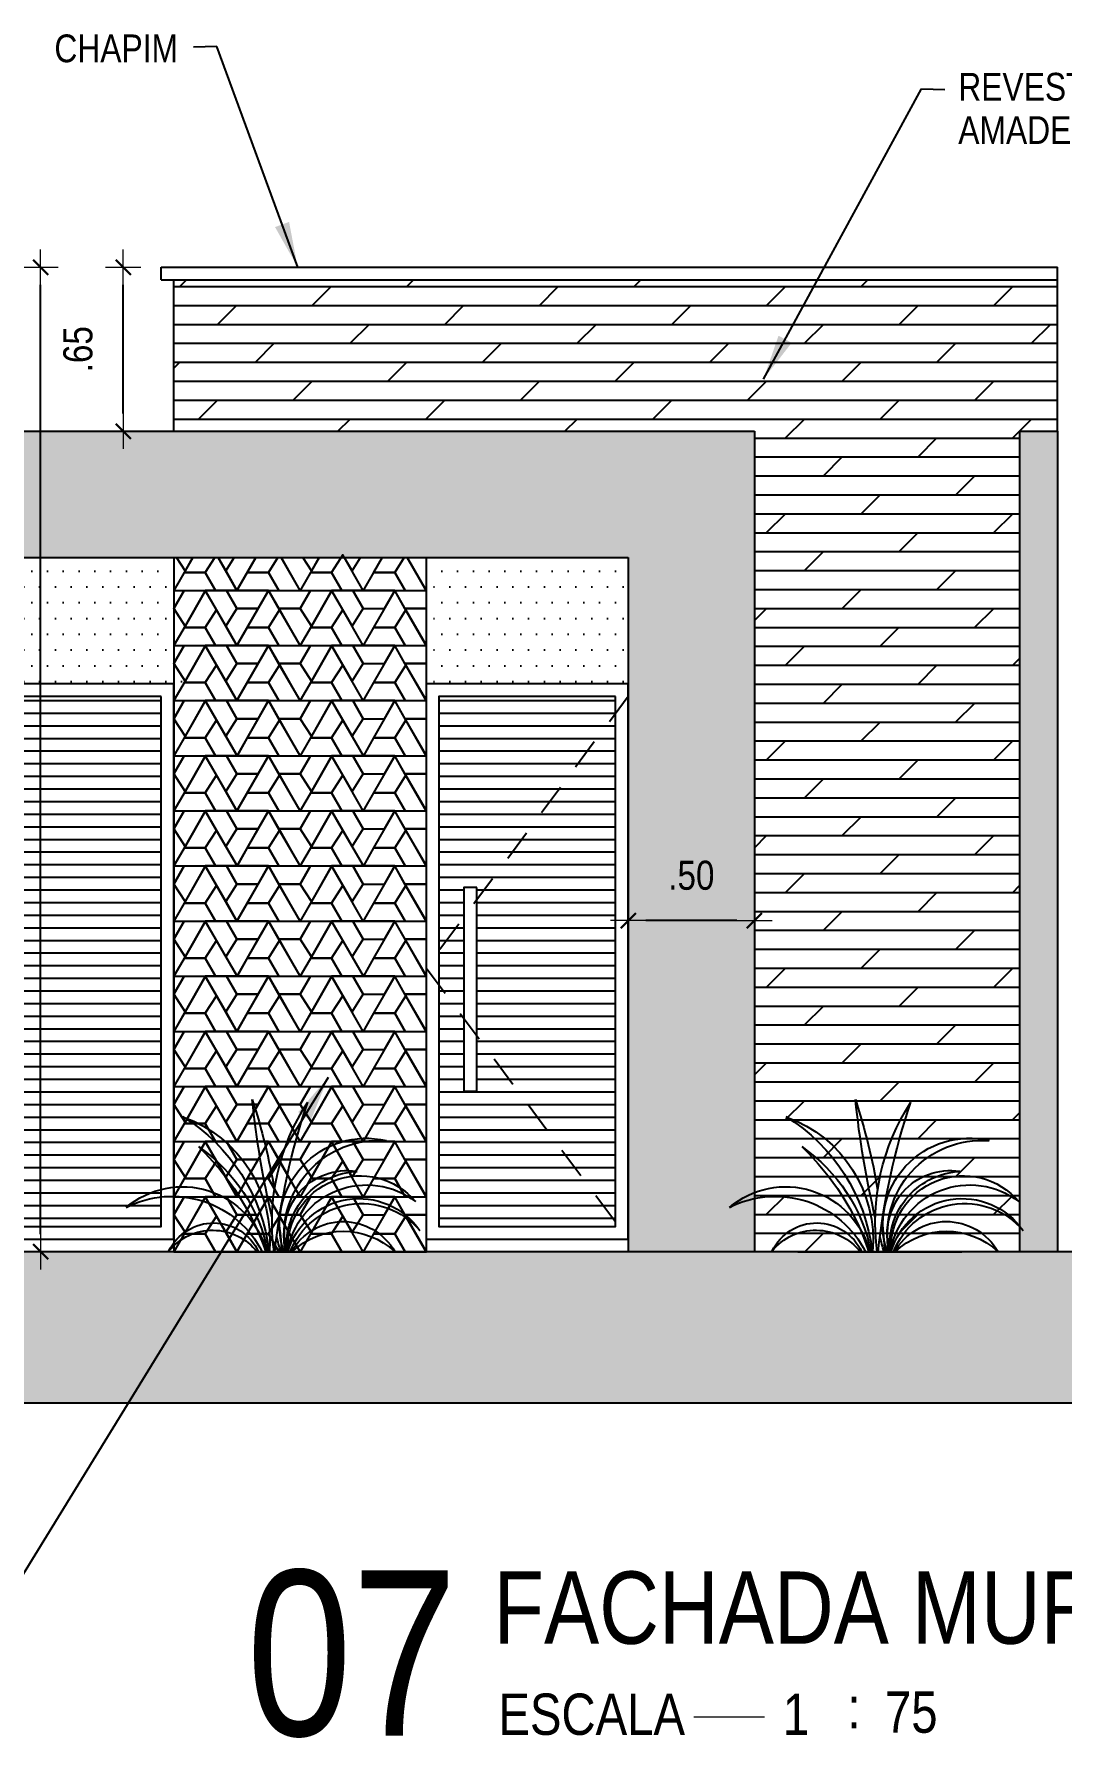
# Model space of a CAD drawing. Extents: x -415 to -176, y -135 to 749.
# Drawn here: x -381.95 to -377.88, y 717.18 to 723.93 of the extents above; entities that cross this region are included whole.
import ezdxf
from ezdxf.enums import TextEntityAlignment as Align

# ---------------------------------------------------------------- set-up
doc = ezdxf.new("R2010")
doc.units = 0
doc.header["$MEASUREMENT"] = 0
doc.header["$PDSIZE"] = -5
doc.linetypes.add('CONTINU', pattern=[0])
doc.linetypes.add('HIDDEN2', pattern=[0.1875, 0.125, -0.0625])
doc.layers.get('0').update_dxf_attribs({"linetype": 'CONTINUOUS'})
doc.layers.get('Defpoints').update_dxf_attribs({"linetype": 'CONTINUOUS'})
for name, color, linetype in [('AR-ALV', 5, 'CONTINUOUS'), ('COTAS', 7, 'CONTINUOUS'), ('E-hatch', 8, 'CONTINUOUS'), ('E-txt-g', 3, 'CONTINUOUS'), ('E-TXT-Y', 2, 'CONTINUOUS'), ('PLANTAS', 8, 'CONTINUOUS'), ('TEXTO3', 4, 'CONTINUOUS')]:
    doc.layers.add(name, color=color, linetype=linetype)
for name, color, linetype, lineweight in [('E-Cta-W', 7, 'CONTINUOUS', 20), ('E-Pen-C', 4, 'CONTINUOUS', 15), ('E-Pen-G', 3, 'CONTINUOUS', 30), ('E-Txt-W', 7, 'CONTINUOUS', 20)]:
    doc.layers.add(name, color=color, linetype=linetype, lineweight=lineweight)
doc.styles.add('F2', font='swissc.ttf')
doc.dimstyles.new('DIMENSION-1', dxfattribs={"dimtxt": 0.11, "dimasz": 0.07, "dimexe": 1, "dimexo": 0, "dimgap": 0.12, "dimtad": 1, "dimzin": 7, "dimdsep": 46, "dimtxsty": 'F2', "dimblk1": 'TRACO', "dimblk2": 'TRACO', "dimsah": 1, "dimcen": 1, "dimse1": 1, "dimse2": 1, "dimclrd": 256, "dimclre": 256, "dimclrt": 6, "dimadec": 0, "dimazin": 0, "dimtfac": 1, "dimtix": 1, "dimtmove": 2, "dimatfit": 3, "dimldrblk": 'TRACO', "dimfxl": 1, "dimtolj": 1, "dimtzin": 0, "dimarcsym": 0})
doc.dimstyles.get("Standard").update_dxf_attribs({"dimtxt": 0.18, "dimasz": 0.18, "dimexe": 0.18, "dimexo": 0.0625, "dimgap": 0.09, "dimtad": 0, "dimtih": 1, "dimtoh": 1, "dimdec": 4, "dimzin": 0, "dimdsep": 46, "dimtxsty": 'Standard', "dimcen": 0.09, "dimadec": 0, "dimazin": 0, "dimtfac": 1, "dimtdec": 4, "dimtofl": 0, "dimtmove": 0, "dimatfit": 3, "dimfxl": 1, "dimtolj": 1, "dimtzin": 0, "dimarcsym": 0})
pattern_1 = [(180, (-368.92981, -16.76462), (-0.03125, 0.0625), [0, -0.0625])]

# ---------------------------------------------------------------- blocks, each defined once
blk = doc.blocks.new('PLANT3L')
at = {"layer": 'PLANTAS', "color": 8}
blk.add_line((0.3351, 0.0015), (-0.3143, 0.0015), dxfattribs=at)
for centre, radius, start, end in [((-0.844, 0.1188), 0.8728, 352.27547, 33.05223), ((-2.7892, -0.3038), 2.8236, 6.20778, 18.55844), ((2.4214, -0.1546), 2.4353, 161.84152, 170.51788), ((-3.6764, 1.0004), 3.8044, 346.8713, 354.02533), ((0.5549, 0.0478), 0.5179, 109.76411, 185.12746), ((0.7667, -0.0849), 0.7313, 121.65392, 173.21531), ((-0.344, 0.1081), 0.3431, 341.89737, 103.31949), ((-0.3936, 0.0678), 0.3752, 349.82475, 94.13959), ((0.6959, -0.1285), 0.6634, 124.50885, 168.69618), ((1.0314, -0.3304), 1.0326, 133.53988, 161.25124), ((-0.3201, 0.0157), 0.2871, 357.16333, 139.92505), ((-0.3232, 0.0255), 0.2951, 356.01042, 87.13266), ((-0.2675, 0.0759), 0.2474, 342.78074, 98.95442), ((-0.3154, -0.0813), 0.2937, 16.37821, 145.44277), ((-0.3458, -0.0523), 0.3187, 9.71285, 127.50252), ((0.3837, -0.0849), 0.3441, 49.71267, 165.46732), ((0.4246, -0.1784), 0.3997, 62.96984, 153.252), ((-0.3255, -0.1107), 0.3035, 21.69846, 139.77686), ((-0.253, -0.1136), 0.2351, 29.31773, 150.48444), ((-0.2539, -0.2151), 0.2978, 46.66196, 133.1395), ((2.4214, -0.1546), 2.4353, 173.45969, 176.32576), ((0.2607, -0.08), 0.1958, 25.71779, 155.41564), ((0.2638, -0.1375), 0.2245, 39.42922, 141.72015), ((-3.6764, 1.0004), 3.8044, 344.77807, 345.72301)]:
    blk.add_arc(centre, radius, start, end, dxfattribs=at)
blk = doc.blocks.new('TRACO')
at = {"layer": 'E-Pen-C'}
for p, q in [((0, 1), (0, -1)), ((-1, 0), (1, 0))]:
    blk.add_line(p, q, dxfattribs=at)
at = {"layer": 'E-Pen-G'}
blk.add_line((-0.424, -0.424), (0.424, 0.424), dxfattribs=at)
blk = doc.blocks.new('*D469')
at = {"color": 4, "lineweight": -2}
blk.add_line((-381.9257, 719.1717), (-381.9257, 722.9317), dxfattribs=at)
at = {"layer": 'Defpoints', "color": 0, "linetype": 'Continuous'}
for p in [(-381.9257, 723.0017), (-381.4478, 723.0017), (-381.398, 719.1017)]:
    blk.add_point(p, dxfattribs=at)
at = {"color": 4, "linetype": 'Continuous', "lineweight": -2, "xscale": 0.07, "yscale": 0.07, "zscale": 0.07}
for p, rotation in [((-381.9257, 723.0017), 90), ((-381.9257, 719.1017), 270)]:
    blk.add_blockref('TRACO', p, dxfattribs=dict(at, rotation=rotation))
at = {"color": 4, "linetype": 'Continuous', "insert": (-382.1047, 721.0517), "char_height": 0.115, "attachment_point": 5, "rotation": 90, "style": 'F2'}
blk.add_mtext('\\A1;3.90', dxfattribs=at)
blk = doc.blocks.new('*D470')
at = {"color": 4, "lineweight": -2}
blk.add_line((-381.5983, 722.4217), (-381.5983, 722.9317), dxfattribs=at)
at = {"layer": 'Defpoints', "color": 0, "linetype": 'Continuous'}
for p in [(-381.5983, 723.0017), (-381.2563, 723.0017), (-381.2563, 722.3517)]:
    blk.add_point(p, dxfattribs=at)
at = {"color": 4, "linetype": 'Continuous', "lineweight": -2, "xscale": 0.07, "yscale": 0.07, "zscale": 0.07}
for p, rotation in [((-381.5983, 723.0017), 90), ((-381.5983, 722.3517), 270)]:
    blk.add_blockref('TRACO', p, dxfattribs=dict(at, rotation=rotation))
at = {"color": 4, "linetype": 'Continuous', "insert": (-381.7774, 722.6767), "char_height": 0.115, "attachment_point": 5, "rotation": 90, "style": 'F2'}
blk.add_mtext('\\A1;.65', dxfattribs=at)
blk = doc.blocks.new('*D474')
at = {"color": 4, "lineweight": -2}
blk.add_line((-379.1678, 720.4134), (-379.5278, 720.4134), dxfattribs=at)
at = {"layer": 'Defpoints', "color": 0, "linetype": 'Continuous'}
for p in [(-379.5978, 721.3969), (-379.0978, 721.3969), (-379.5978, 720.4134)]:
    blk.add_point(p, dxfattribs=at)
at = {"color": 4, "linetype": 'Continuous', "lineweight": -2, "xscale": 0.07, "yscale": 0.07, "zscale": 0.07, "rotation": 180}
blk.add_blockref('TRACO', (-379.5978, 720.4134), dxfattribs=at)
at = {"color": 4, "linetype": 'Continuous', "lineweight": -2, "xscale": 0.07, "yscale": 0.07, "zscale": 0.07}
blk.add_blockref('TRACO', (-379.0978, 720.4134), dxfattribs=at)
at = {"color": 4, "linetype": 'Continuous', "insert": (-379.3478, 720.5924), "char_height": 0.115, "attachment_point": 5, "style": 'F2'}
blk.add_mtext('\\A1;.50', dxfattribs=at)
blk = doc.blocks.new('*D475')
at = {"color": 4, "lineweight": -2}
blk.add_line((-377.3095, 719.1717), (-377.3095, 722.9317), dxfattribs=at)
at = {"layer": 'Defpoints', "color": 0, "linetype": 'Continuous'}
for p in [(-377.8978, 723.0017), (-377.3095, 723.0017), (-377.8978, 719.1017)]:
    blk.add_point(p, dxfattribs=at)
at = {"color": 4, "linetype": 'Continuous', "lineweight": -2, "xscale": 0.07, "yscale": 0.07, "zscale": 0.07}
for p, rotation in [((-377.3095, 723.0017), 90), ((-377.3095, 719.1017), 270)]:
    blk.add_blockref('TRACO', p, dxfattribs=dict(at, rotation=rotation))
at = {"color": 4, "linetype": 'Continuous', "insert": (-377.4885, 721.0517), "char_height": 0.115, "attachment_point": 5, "rotation": 90, "style": 'F2'}
blk.add_mtext('\\A1;3.90', dxfattribs=at)
blk = doc.blocks.new('IND_DES')
at = {"layer": 'E-Txt-W', "color": 7}
blk.add_line((0.0269, -0.2428), (0.1984, -0.2428), dxfattribs=at)
at = {"layer": 'E-txt-g', "color": 7, "style": 'F2'}
for s, p in [('ESCALA', (-0.4463, -0.2864)), ('1', (0.2426, -0.2864)), (':', (0.3988, -0.2706))]:
    blk.add_text(s, height=0.1, dxfattribs=at).set_placement(p)
blk.add_attdef('ESCALA', (0.4897, -0.2812), '', height=0.1, dxfattribs=at)
at = {"layer": 'E-Txt-W', "color": 6, "style": 'F2'}
blk.add_attdef('00', text='', height=0.4, dxfattribs=at).set_placement((-0.7083, -0.2881), align=Align.CENTER)
at = {"layer": 'E-TXT-Y', "color": 7, "style": 'F2'}
for tag, p in [('PROJETO', (-0.4563, 0.1829)), ('DESENHO', (-0.4582, -0.0658))]:
    blk.add_attdef(tag, p, '', height=0.175, dxfattribs=at)

msp = doc.modelspace()

# ---------------------------------------------------------------- hatches: boundary and pattern name
h = msp.add_hatch()
h.set_pattern_fill('DOTS', color=6, style=0)
h.set_pattern_definition(pattern_1)
h.paths.add_polyline_path([(-379.0978, 722.3517), (-379.0978, 719.1017), (-379.5978, 719.1017), (-379.5978, 721.8517), (-380.7225, 721.8517), (-380.7287, 721.8625), (-380.7356, 721.8517), (-384.3978, 721.8517), (-384.3978, 719.1017), (-384.8978, 719.1017), (-384.8978, 722.3517)])
h.paths.add_polyline_path([(-377.8978, 719.1017), (-378.0478, 719.1017), (-378.0478, 722.3517), (-377.8978, 722.3517)])
h = msp.add_hatch()
h.set_pattern_fill('DOTS,_O', color=4)
h.set_pattern_definition(pattern_1)
h.paths.add_polyline_path([(-380.3978, 721.7214), (-380.3971, 721.7214), (-380.3978, 721.7226), (-380.3978, 721.8517), (-379.5978, 721.8517), (-379.5978, 721.3517), (-380.3978, 721.3517), (-380.3978, 721.5031), (-380.3971, 721.5031), (-380.3978, 721.5043)])
h.paths.add_polyline_path([(-384.3978, 721.8517), (-381.3874, 721.8517), (-381.3537, 721.799), (-381.3572, 721.793), (-381.398, 721.7214), (-381.3567, 721.7214), (-381.3978, 721.6498), (-381.3534, 721.5803), (-381.398, 721.5031), (-381.3567, 721.5031), (-381.3978, 721.4315), (-381.3537, 721.3624), (-381.3572, 721.3564), (-381.3978, 721.285), (-381.3978, 721.3517), (-384.3978, 721.3517)])
at = {"linetype": 'Continuous'}
h = msp.add_hatch(dxfattribs=at)
h.set_pattern_fill('ANSI31', color=8, scale=0.4, angle=135, style=0)
h.set_pattern_definition([(7e-15, (-368.92981, -16.76462), (7e-18, -0.05), [])])
h.paths.add_polyline_path([(-381.4478, 721.3017), (-384.3478, 721.3017), (-384.3478, 719.2017), (-381.4478, 719.2017)])
h.paths.add_polyline_path([(-379.6478, 721.3017), (-380.3478, 721.3017), (-380.3478, 719.2017), (-379.6478, 719.2017)])
h.paths.add_polyline_path([(-380.1972, 720.5451), (-380.2494, 720.5451), (-380.2494, 719.7376), (-380.1972, 719.7376)], flags=16)
at = {"layer": 'COTAS', "linetype": 'CONTINU'}
h = msp.add_hatch(dxfattribs=at)
h.set_pattern_fill('ANSI38', color=8, scale=0.25, style=0)
h.set_pattern_definition([(135, (-460.203187, -16.814618), (0.0220970869, 0.0220970869), []), (45, (-460.203187, -16.814618), (0.0662912607, 0.0220970869), [0.078125, -0.046875])])
h.paths.add_polyline_path([(-385.6103, 718.5017), (-385.6103, 719.1017), (-377.0124, 719.1017), (-377.0124, 718.5017)])
at = {"layer": 'TEXTO3'}
h = msp.add_hatch(dxfattribs=at)
h.set_pattern_fill('DOLMIT,_O', color=8, scale=0.3)
h.set_pattern_definition([(0, (0, 0), (0, 0.075), []), (45, (0, 0), (-0.15, 0.15), [0.10606602, -0.2121323])])
h.paths.add_polyline_path([(-381.3978, 722.9517), (-377.8978, 722.9517), (-377.8978, 722.3517), (-378.0478, 722.3517), (-378.0478, 719.1017), (-379.0978, 719.1017), (-379.0978, 722.3517), (-381.3978, 722.3517)])

# ---------------------------------------------------------------- linework, layer by layer
at = {"color": 8, "linetype": 'Continuous'}
for p, q in [((-381.3978, 721.8517), (-381.398, 719.1017)), ((-380.3978, 721.8517), (-380.3978, 719.1017))]:
    msp.add_line(p, q, dxfattribs=at)
at = {"color": 1, "linetype": 'Continuous'}
msp.add_line((-377.0124, 719.1017), (-385.6103, 719.1017), dxfattribs=at)
at = {"color": 8, "linetype": 'Continuous', "flags": 128}
for points in [[(-381.3874, 721.8517), (-381.3534, 721.7986), (-381.398, 721.7214)], [(-381.3228, 721.8517), (-381.3534, 721.7986), (-381.3874, 721.8517)], [(-381.3238, 721.8517), (-381.3572, 721.793), (-381.2735, 721.793), (-381.236, 721.8517)], [(-381.236, 721.8517), (-381.2735, 721.793), (-381.2325, 721.7214), (-381.1477, 721.7214), (-381.2229, 721.8517)], [(-381.2229, 721.8517), (-381.1923, 721.7986), (-381.1583, 721.8517)], [(-381.1583, 721.8517), (-381.1923, 721.7986), (-381.1477, 721.7214), (-381.0735, 721.8517)], [(-381.0735, 721.8517), (-381.107, 721.793), (-381.0233, 721.793), (-380.9858, 721.8517)], [(-380.9858, 721.8517), (-381.0233, 721.793), (-380.9823, 721.7214), (-380.8975, 721.7214), (-380.9727, 721.8517)], [(-380.887, 721.8517), (-380.853, 721.7986), (-380.8975, 721.7214), (-380.9717, 721.8517)], [(-380.8224, 721.8517), (-380.853, 721.7986), (-380.887, 721.8517)], [(-380.8233, 721.8517), (-380.8568, 721.793), (-380.7731, 721.793), (-380.7356, 721.8517)], [(-380.7225, 721.8517), (-380.6919, 721.7986), (-380.6579, 721.8517)], [(-380.5731, 721.8517), (-380.6066, 721.793), (-380.5229, 721.793), (-380.4854, 721.8517)], [(-380.4854, 721.8517), (-380.5229, 721.793), (-380.4818, 721.7214), (-380.3971, 721.7214), (-380.4723, 721.8517)], [(-380.3978, 721.723), (-380.3988, 721.7214), (-380.473, 721.8517)], [(-381.3979, 721.7214), (-381.3567, 721.7214), (-381.3978, 721.6498), (-381.3979, 721.6498)], [(-380.3978, 721.6512), (-380.3986, 721.6498), (-380.4823, 721.6498), (-380.523, 721.7214), (-380.3978, 721.7214)], [(-381.3979, 721.6498), (-381.3978, 721.6498), (-381.3534, 721.5803), (-381.398, 721.5031)], [(-380.3978, 721.5047), (-380.3988, 721.5031), (-380.4823, 721.6498), (-380.3986, 721.6498), (-380.3978, 721.6485)], [(-380.3978, 721.6485), (-380.3986, 721.6498), (-380.3978, 721.6512)], [(-381.3979, 721.5031), (-381.3567, 721.5031), (-381.3978, 721.4315), (-381.3979, 721.4315)], [(-380.3978, 721.4329), (-380.3986, 721.4315), (-380.4823, 721.4315), (-380.523, 721.5031), (-380.3978, 721.5031)], [(-381.3979, 721.4315), (-381.3978, 721.4315), (-381.3534, 721.3619), (-381.398, 721.2848)], [(-380.3978, 721.2864), (-380.3988, 721.2848), (-380.4823, 721.4315), (-380.3986, 721.4315), (-380.3978, 721.4302)], [(-380.3978, 721.4302), (-380.3986, 721.4315), (-380.3978, 721.4329)], [(-381.3978, 721.2848), (-381.3566, 721.2848), (-381.3977, 721.2132), (-381.3978, 721.2132)], [(-380.3977, 721.2146), (-380.3985, 721.2132), (-380.4821, 721.2132), (-380.5229, 721.2848), (-380.3977, 721.2848)], [(-381.3978, 721.2132), (-381.3977, 721.2132), (-381.3533, 721.1436), (-381.3978, 721.0665)], [(-380.3977, 721.0681), (-380.3986, 721.0665), (-380.4821, 721.2132), (-380.3985, 721.2132), (-380.3977, 721.2119)], [(-380.3977, 721.2119), (-380.3985, 721.2132), (-380.3977, 721.2146)], [(-381.3979, 721.0665), (-381.3567, 721.0665), (-381.3978, 720.9949), (-381.3979, 720.9949)], [(-380.3978, 720.9963), (-380.3986, 720.9949), (-380.4823, 720.9949), (-380.523, 721.0665), (-380.3978, 721.0665)], [(-381.3979, 720.9949), (-381.3978, 720.9949), (-381.3534, 720.9253), (-381.398, 720.8482)], [(-380.3978, 720.8498), (-380.3988, 720.8482), (-380.4823, 720.9949), (-380.3986, 720.9949), (-380.3978, 720.9936)], [(-380.3978, 720.9936), (-380.3986, 720.9949), (-380.3978, 720.9963)], [(-381.3978, 720.8482), (-381.3566, 720.8482), (-381.3977, 720.7766), (-381.3978, 720.7766)], [(-380.3977, 720.778), (-380.3985, 720.7766), (-380.4821, 720.7766), (-380.5229, 720.8482), (-380.3977, 720.8482)], [(-381.3978, 720.7766), (-381.3977, 720.7766), (-381.3533, 720.707), (-381.3978, 720.6299)], [(-380.3977, 720.6315), (-380.3986, 720.6299), (-380.4821, 720.7766), (-380.3985, 720.7766), (-380.3977, 720.7753)], [(-380.3977, 720.7753), (-380.3985, 720.7766), (-380.3977, 720.778)], [(-381.3979, 720.6299), (-381.3567, 720.6299), (-381.3978, 720.5583), (-381.3979, 720.5583)], [(-380.3978, 720.5597), (-380.3986, 720.5583), (-380.4823, 720.5583), (-380.523, 720.6299), (-380.3978, 720.6299)], [(-381.3979, 720.5583), (-381.3978, 720.5583), (-381.3534, 720.4887), (-381.398, 720.4115)], [(-380.3978, 720.4132), (-380.3988, 720.4115), (-380.4823, 720.5583), (-380.3986, 720.5583), (-380.3978, 720.557)], [(-380.3978, 720.557), (-380.3986, 720.5583), (-380.3978, 720.5597)], [(-381.3978, 720.4115), (-381.3566, 720.4115), (-381.3977, 720.34), (-381.3978, 720.34)], [(-380.3977, 720.3414), (-380.3985, 720.34), (-380.4821, 720.34), (-380.5229, 720.4115), (-380.3977, 720.4115)], [(-381.3978, 720.34), (-381.3977, 720.34), (-381.3533, 720.2704), (-381.3978, 720.1932)], [(-380.3977, 720.1949), (-380.3986, 720.1932), (-380.4821, 720.34), (-380.3985, 720.34), (-380.3977, 720.3387)], [(-380.3977, 720.3387), (-380.3985, 720.34), (-380.3977, 720.3414)], [(-381.3979, 720.1932), (-381.3567, 720.1932), (-381.3978, 720.1217), (-381.3979, 720.1217)], [(-380.3978, 720.1231), (-380.3986, 720.1217), (-380.4823, 720.1217), (-380.523, 720.1932), (-380.3978, 720.1932)], [(-381.3979, 720.1217), (-381.3978, 720.1217), (-381.3534, 720.0521), (-381.398, 719.9749)], [(-380.3978, 719.9766), (-380.3988, 719.9749), (-380.4823, 720.1217), (-380.3986, 720.1217), (-380.3978, 720.1204)], [(-380.3978, 720.1204), (-380.3986, 720.1217), (-380.3978, 720.1231)], [(-381.3979, 719.9749), (-381.3567, 719.9749), (-381.3978, 719.9033), (-381.3979, 719.9033)], [(-380.3978, 719.9048), (-380.3986, 719.9033), (-380.4823, 719.9033), (-380.523, 719.9749), (-380.3978, 719.9749)], [(-381.3979, 719.9033), (-381.3978, 719.9033), (-381.3534, 719.8338), (-381.398, 719.7566)], [(-380.3978, 719.7583), (-380.3988, 719.7566), (-380.4823, 719.9033), (-380.3986, 719.9033), (-380.3978, 719.9021)], [(-380.3978, 719.9021), (-380.3986, 719.9033), (-380.3978, 719.9048)], [(-381.3979, 719.7566), (-381.3567, 719.7566), (-381.3978, 719.685), (-381.3979, 719.685)], [(-380.3978, 719.6865), (-380.3986, 719.685), (-380.4823, 719.685), (-380.523, 719.7566), (-380.3978, 719.7566)], [(-381.3979, 719.685), (-381.3978, 719.685), (-381.3534, 719.6155), (-381.398, 719.5383)], [(-380.3978, 719.54), (-380.3988, 719.5383), (-380.4823, 719.685), (-380.3986, 719.685), (-380.3978, 719.6837)], [(-380.3978, 719.6837), (-380.3986, 719.685), (-380.3978, 719.6865)], [(-381.3979, 719.5383), (-381.3567, 719.5383), (-381.3978, 719.4667), (-381.3979, 719.4667)], [(-380.3978, 719.4682), (-380.3986, 719.4667), (-380.4823, 719.4667), (-380.523, 719.5383), (-380.3978, 719.5383)], [(-381.3979, 719.4667), (-381.3978, 719.4667), (-381.3534, 719.3972), (-381.398, 719.32)], [(-380.3978, 719.3217), (-380.3988, 719.32), (-380.4823, 719.4667), (-380.3986, 719.4667), (-380.3978, 719.4654)], [(-380.3978, 719.4654), (-380.3986, 719.4667), (-380.3978, 719.4682)], [(-381.3979, 719.32), (-381.3567, 719.32), (-381.3978, 719.2484), (-381.3979, 719.2484)], [(-380.3978, 719.2499), (-380.3986, 719.2484), (-380.4823, 719.2484), (-380.523, 719.32), (-380.3978, 719.32)], [(-381.3979, 719.2484), (-381.3978, 719.2484), (-381.3534, 719.1789), (-381.398, 719.1017)], [(-380.3978, 719.1034), (-380.3988, 719.1017), (-380.4823, 719.2484), (-380.3986, 719.2484), (-380.3978, 719.2471)], [(-380.3978, 719.2471), (-380.3986, 719.2484), (-380.3978, 719.2499)]]:
    msp.add_lwpolyline(points, dxfattribs=at)
for points in [[(-380.7731, 721.793), (-380.732, 721.7214), (-380.6473, 721.7214), (-380.7287, 721.8625)], [(-381.398, 721.7214), (-381.2325, 721.7214), (-381.2735, 721.793), (-381.3572, 721.793)], [(-381.1477, 721.7214), (-380.9823, 721.7214), (-381.0233, 721.793), (-381.107, 721.793)], [(-380.8975, 721.7214), (-380.732, 721.7214), (-380.7731, 721.793), (-380.8568, 721.793)], [(-380.6473, 721.7214), (-380.4818, 721.7214), (-380.5229, 721.793), (-380.6066, 721.793)], [(-381.3978, 721.6498), (-381.3567, 721.7214), (-381.272, 721.7214), (-381.3534, 721.5803)], [(-381.3572, 721.5747), (-381.2735, 721.5747), (-381.2292, 721.6442), (-381.2737, 721.7214)], [(-381.1479, 721.6498), (-381.189, 721.7214), (-381.2737, 721.7214), (-381.1923, 721.5803)], [(-381.0235, 721.7214), (-381.189, 721.7214), (-381.1479, 721.6498), (-381.0642, 721.6498)], [(-381.107, 721.5747), (-381.0233, 721.5747), (-380.9789, 721.6442), (-381.0235, 721.7214)], [(-381.0218, 721.7214), (-380.8563, 721.7214), (-380.8974, 721.6498), (-380.9811, 721.6498)], [(-380.8974, 721.6498), (-380.8563, 721.7214), (-380.7716, 721.7214), (-380.853, 721.5803)], [(-380.8568, 721.5747), (-380.7731, 721.5747), (-380.7287, 721.6442), (-380.7733, 721.7214)], [(-380.6475, 721.6498), (-380.6885, 721.7214), (-380.7733, 721.7214), (-380.6919, 721.5803)], [(-380.523, 721.7214), (-380.6885, 721.7214), (-380.6475, 721.6498), (-380.5638, 721.6498)], [(-380.6066, 721.5747), (-380.5229, 721.5747), (-380.4785, 721.6442), (-380.523, 721.7214)], [(-381.2735, 721.5747), (-381.2325, 721.5031), (-381.1477, 721.5031), (-381.2292, 721.6442)], [(-381.0642, 721.6498), (-381.1479, 721.6498), (-381.1923, 721.5803), (-381.1477, 721.5031)], [(-381.0233, 721.5747), (-380.9823, 721.5031), (-380.8975, 721.5031), (-380.9789, 721.6442)], [(-380.9811, 721.6498), (-380.8974, 721.6498), (-380.853, 721.5803), (-380.8975, 721.5031)], [(-380.7731, 721.5747), (-380.732, 721.5031), (-380.6473, 721.5031), (-380.7287, 721.6442)], [(-380.5229, 721.5747), (-380.4818, 721.5031), (-380.3971, 721.5031), (-380.4785, 721.6442)], [(-381.398, 721.5031), (-381.2325, 721.5031), (-381.2735, 721.5747), (-381.3572, 721.5747)], [(-381.1477, 721.5031), (-380.9823, 721.5031), (-381.0233, 721.5747), (-381.107, 721.5747)], [(-380.8975, 721.5031), (-380.732, 721.5031), (-380.7731, 721.5747), (-380.8568, 721.5747)], [(-380.6473, 721.5031), (-380.4818, 721.5031), (-380.5229, 721.5747), (-380.6066, 721.5747)], [(-381.3978, 721.4315), (-381.3567, 721.5031), (-381.272, 721.5031), (-381.3534, 721.3619)], [(-381.3572, 721.3564), (-381.2735, 721.3564), (-381.2292, 721.4259), (-381.2737, 721.5031)], [(-381.1479, 721.4315), (-381.189, 721.5031), (-381.2737, 721.5031), (-381.1923, 721.3619)], [(-381.0235, 721.5031), (-381.189, 721.5031), (-381.1479, 721.4315), (-381.0642, 721.4315)], [(-381.107, 721.3564), (-381.0233, 721.3564), (-380.9789, 721.4259), (-381.0235, 721.5031)], [(-381.0218, 721.5031), (-380.8563, 721.5031), (-380.8974, 721.4315), (-380.9811, 721.4315)], [(-380.8974, 721.4315), (-380.8563, 721.5031), (-380.7716, 721.5031), (-380.853, 721.3619)], [(-380.8568, 721.3564), (-380.7731, 721.3564), (-380.7287, 721.4259), (-380.7733, 721.5031)], [(-380.6475, 721.4315), (-380.6885, 721.5031), (-380.7733, 721.5031), (-380.6919, 721.3619)], [(-380.523, 721.5031), (-380.6885, 721.5031), (-380.6475, 721.4315), (-380.5638, 721.4315)], [(-380.6066, 721.3564), (-380.5229, 721.3564), (-380.4785, 721.4259), (-380.523, 721.5031)], [(-381.2735, 721.3564), (-381.2325, 721.2848), (-381.1477, 721.2848), (-381.2292, 721.4259)], [(-381.0642, 721.4315), (-381.1479, 721.4315), (-381.1923, 721.3619), (-381.1477, 721.2848)], [(-381.0233, 721.3564), (-380.9823, 721.2848), (-380.8975, 721.2848), (-380.9789, 721.4259)], [(-380.9811, 721.4315), (-380.8974, 721.4315), (-380.853, 721.3619), (-380.8975, 721.2848)], [(-380.7731, 721.3564), (-380.732, 721.2848), (-380.6473, 721.2848), (-380.7287, 721.4259)], [(-380.5229, 721.3564), (-380.4818, 721.2848), (-380.3971, 721.2848), (-380.4785, 721.4259)], [(-381.398, 721.2848), (-381.2325, 721.2848), (-381.2735, 721.3564), (-381.3572, 721.3564)], [(-381.1477, 721.2848), (-380.9823, 721.2848), (-381.0233, 721.3564), (-381.107, 721.3564)], [(-380.8975, 721.2848), (-380.732, 721.2848), (-380.7731, 721.3564), (-380.8568, 721.3564)], [(-380.6473, 721.2848), (-380.4818, 721.2848), (-380.5229, 721.3564), (-380.6066, 721.3564)], [(-381.3977, 721.2132), (-381.3566, 721.2848), (-381.2719, 721.2848), (-381.3533, 721.1436)], [(-381.3571, 721.138), (-381.2734, 721.138), (-381.229, 721.2076), (-381.2735, 721.2848)], [(-381.1477, 721.2132), (-381.1888, 721.2848), (-381.2735, 721.2848), (-381.1921, 721.1436)], [(-381.0233, 721.2848), (-381.1888, 721.2848), (-381.1477, 721.2132), (-381.0641, 721.2132)], [(-381.1068, 721.138), (-381.0232, 721.138), (-380.9788, 721.2076), (-381.0233, 721.2848)], [(-381.0217, 721.2848), (-380.8562, 721.2848), (-380.8973, 721.2132), (-380.9809, 721.2132)], [(-380.8973, 721.2132), (-380.8562, 721.2848), (-380.7715, 721.2848), (-380.8529, 721.1436)], [(-380.8566, 721.138), (-380.773, 721.138), (-380.7286, 721.2076), (-380.7731, 721.2848)], [(-380.6473, 721.2132), (-380.6884, 721.2848), (-380.7731, 721.2848), (-380.6917, 721.1436)], [(-380.5229, 721.2848), (-380.6884, 721.2848), (-380.6473, 721.2132), (-380.5637, 721.2132)], [(-380.6064, 721.138), (-380.5228, 721.138), (-380.4784, 721.2076), (-380.5229, 721.2848)], [(-381.2734, 721.138), (-381.2323, 721.0665), (-381.1476, 721.0665), (-381.229, 721.2076)], [(-381.0641, 721.2132), (-381.1477, 721.2132), (-381.1921, 721.1436), (-381.1476, 721.0665)], [(-381.0232, 721.138), (-380.9821, 721.0665), (-380.8974, 721.0665), (-380.9788, 721.2076)], [(-380.9809, 721.2132), (-380.8973, 721.2132), (-380.8529, 721.1436), (-380.8974, 721.0665)], [(-380.773, 721.138), (-380.7319, 721.0665), (-380.6472, 721.0665), (-380.7286, 721.2076)], [(-380.5228, 721.138), (-380.4817, 721.0665), (-380.397, 721.0665), (-380.4784, 721.2076)], [(-381.3978, 721.0665), (-381.2323, 721.0665), (-381.2734, 721.138), (-381.3571, 721.138)], [(-381.1476, 721.0665), (-380.9821, 721.0665), (-381.0232, 721.138), (-381.1068, 721.138)], [(-380.8974, 721.0665), (-380.7319, 721.0665), (-380.773, 721.138), (-380.8566, 721.138)], [(-380.6472, 721.0665), (-380.4817, 721.0665), (-380.5228, 721.138), (-380.6064, 721.138)], [(-381.3978, 720.9949), (-381.3567, 721.0665), (-381.272, 721.0665), (-381.3534, 720.9253)], [(-381.3572, 720.9197), (-381.2735, 720.9197), (-381.2292, 720.9893), (-381.2737, 721.0665)], [(-381.1479, 720.9949), (-381.189, 721.0665), (-381.2737, 721.0665), (-381.1923, 720.9253)], [(-381.0235, 721.0665), (-381.189, 721.0665), (-381.1479, 720.9949), (-381.0642, 720.9949)], [(-381.107, 720.9197), (-381.0233, 720.9197), (-380.9789, 720.9893), (-381.0235, 721.0665)], [(-381.0218, 721.0665), (-380.8563, 721.0665), (-380.8974, 720.9949), (-380.9811, 720.9949)], [(-380.8974, 720.9949), (-380.8563, 721.0665), (-380.7716, 721.0665), (-380.853, 720.9253)], [(-380.8568, 720.9197), (-380.7731, 720.9197), (-380.7287, 720.9893), (-380.7733, 721.0665)], [(-380.6475, 720.9949), (-380.6885, 721.0665), (-380.7733, 721.0665), (-380.6919, 720.9253)], [(-380.523, 721.0665), (-380.6885, 721.0665), (-380.6475, 720.9949), (-380.5638, 720.9949)], [(-380.6066, 720.9197), (-380.5229, 720.9197), (-380.4785, 720.9893), (-380.523, 721.0665)], [(-381.2735, 720.9197), (-381.2325, 720.8482), (-381.1477, 720.8482), (-381.2292, 720.9893)], [(-381.0642, 720.9949), (-381.1479, 720.9949), (-381.1923, 720.9253), (-381.1477, 720.8482)], [(-381.0233, 720.9197), (-380.9823, 720.8482), (-380.8975, 720.8482), (-380.9789, 720.9893)], [(-380.9811, 720.9949), (-380.8974, 720.9949), (-380.853, 720.9253), (-380.8975, 720.8482)], [(-380.7731, 720.9197), (-380.732, 720.8482), (-380.6473, 720.8482), (-380.7287, 720.9893)], [(-380.5229, 720.9197), (-380.4818, 720.8482), (-380.3971, 720.8482), (-380.4785, 720.9893)], [(-381.398, 720.8482), (-381.2325, 720.8482), (-381.2735, 720.9197), (-381.3572, 720.9197)], [(-381.1477, 720.8482), (-380.9823, 720.8482), (-381.0233, 720.9197), (-381.107, 720.9197)], [(-380.8975, 720.8482), (-380.732, 720.8482), (-380.7731, 720.9197), (-380.8568, 720.9197)], [(-380.6473, 720.8482), (-380.4818, 720.8482), (-380.5229, 720.9197), (-380.6066, 720.9197)], [(-381.3977, 720.7766), (-381.3566, 720.8482), (-381.2719, 720.8482), (-381.3533, 720.707)], [(-381.3571, 720.7014), (-381.2734, 720.7014), (-381.229, 720.771), (-381.2735, 720.8482)], [(-381.1477, 720.7766), (-381.1888, 720.8482), (-381.2735, 720.8482), (-381.1921, 720.707)], [(-381.0233, 720.8482), (-381.1888, 720.8482), (-381.1477, 720.7766), (-381.0641, 720.7766)], [(-381.1068, 720.7014), (-381.0232, 720.7014), (-380.9788, 720.771), (-381.0233, 720.8482)], [(-381.0217, 720.8482), (-380.8562, 720.8482), (-380.8973, 720.7766), (-380.9809, 720.7766)], [(-380.8973, 720.7766), (-380.8562, 720.8482), (-380.7715, 720.8482), (-380.8529, 720.707)], [(-380.8566, 720.7014), (-380.773, 720.7014), (-380.7286, 720.771), (-380.7731, 720.8482)], [(-380.6473, 720.7766), (-380.6884, 720.8482), (-380.7731, 720.8482), (-380.6917, 720.707)], [(-380.5229, 720.8482), (-380.6884, 720.8482), (-380.6473, 720.7766), (-380.5637, 720.7766)], [(-380.6064, 720.7014), (-380.5228, 720.7014), (-380.4784, 720.771), (-380.5229, 720.8482)], [(-381.2734, 720.7014), (-381.2323, 720.6299), (-381.1476, 720.6299), (-381.229, 720.771)], [(-381.0641, 720.7766), (-381.1477, 720.7766), (-381.1921, 720.707), (-381.1476, 720.6299)], [(-381.0232, 720.7014), (-380.9821, 720.6299), (-380.8974, 720.6299), (-380.9788, 720.771)], [(-380.9809, 720.7766), (-380.8973, 720.7766), (-380.8529, 720.707), (-380.8974, 720.6299)], [(-380.773, 720.7014), (-380.7319, 720.6299), (-380.6472, 720.6299), (-380.7286, 720.771)], [(-380.5228, 720.7014), (-380.4817, 720.6299), (-380.397, 720.6299), (-380.4784, 720.771)], [(-381.3978, 720.6299), (-381.2323, 720.6299), (-381.2734, 720.7014), (-381.3571, 720.7014)], [(-381.1476, 720.6299), (-380.9821, 720.6299), (-381.0232, 720.7014), (-381.1068, 720.7014)], [(-380.8974, 720.6299), (-380.7319, 720.6299), (-380.773, 720.7014), (-380.8566, 720.7014)], [(-380.6472, 720.6299), (-380.4817, 720.6299), (-380.5228, 720.7014), (-380.6064, 720.7014)], [(-381.3978, 720.5583), (-381.3567, 720.6299), (-381.272, 720.6299), (-381.3534, 720.4887)], [(-381.3572, 720.4831), (-381.2735, 720.4831), (-381.2292, 720.5527), (-381.2737, 720.6299)], [(-381.1479, 720.5583), (-381.189, 720.6299), (-381.2737, 720.6299), (-381.1923, 720.4887)], [(-381.0235, 720.6299), (-381.189, 720.6299), (-381.1479, 720.5583), (-381.0642, 720.5583)], [(-381.107, 720.4831), (-381.0233, 720.4831), (-380.9789, 720.5527), (-381.0235, 720.6299)], [(-381.0218, 720.6299), (-380.8563, 720.6299), (-380.8974, 720.5583), (-380.9811, 720.5583)], [(-380.8974, 720.5583), (-380.8563, 720.6299), (-380.7716, 720.6299), (-380.853, 720.4887)], [(-380.8568, 720.4831), (-380.7731, 720.4831), (-380.7287, 720.5527), (-380.7733, 720.6299)], [(-380.6475, 720.5583), (-380.6885, 720.6299), (-380.7733, 720.6299), (-380.6919, 720.4887)], [(-380.523, 720.6299), (-380.6885, 720.6299), (-380.6475, 720.5583), (-380.5638, 720.5583)], [(-380.6066, 720.4831), (-380.5229, 720.4831), (-380.4785, 720.5527), (-380.523, 720.6299)], [(-381.2735, 720.4831), (-381.2325, 720.4115), (-381.1477, 720.4115), (-381.2292, 720.5527)], [(-381.0642, 720.5583), (-381.1479, 720.5583), (-381.1923, 720.4887), (-381.1477, 720.4115)], [(-381.0233, 720.4831), (-380.9823, 720.4115), (-380.8975, 720.4115), (-380.9789, 720.5527)], [(-380.9811, 720.5583), (-380.8974, 720.5583), (-380.853, 720.4887), (-380.8975, 720.4115)], [(-380.7731, 720.4831), (-380.732, 720.4115), (-380.6473, 720.4115), (-380.7287, 720.5527)], [(-380.5229, 720.4831), (-380.4818, 720.4115), (-380.3971, 720.4115), (-380.4785, 720.5527)], [(-381.398, 720.4115), (-381.2325, 720.4115), (-381.2735, 720.4831), (-381.3572, 720.4831)], [(-381.1477, 720.4115), (-380.9823, 720.4115), (-381.0233, 720.4831), (-381.107, 720.4831)], [(-380.8975, 720.4115), (-380.732, 720.4115), (-380.7731, 720.4831), (-380.8568, 720.4831)], [(-380.6473, 720.4115), (-380.4818, 720.4115), (-380.5229, 720.4831), (-380.6066, 720.4831)], [(-381.3977, 720.34), (-381.3566, 720.4115), (-381.2719, 720.4115), (-381.3533, 720.2704)], [(-381.3571, 720.2648), (-381.2734, 720.2648), (-381.229, 720.3344), (-381.2735, 720.4115)], [(-381.1477, 720.34), (-381.1888, 720.4115), (-381.2735, 720.4115), (-381.1921, 720.2704)], [(-381.0233, 720.4115), (-381.1888, 720.4115), (-381.1477, 720.34), (-381.0641, 720.34)], [(-381.1068, 720.2648), (-381.0232, 720.2648), (-380.9788, 720.3344), (-381.0233, 720.4115)], [(-381.0217, 720.4115), (-380.8562, 720.4115), (-380.8973, 720.34), (-380.9809, 720.34)], [(-380.8973, 720.34), (-380.8562, 720.4115), (-380.7715, 720.4115), (-380.8529, 720.2704)], [(-380.8566, 720.2648), (-380.773, 720.2648), (-380.7286, 720.3344), (-380.7731, 720.4115)], [(-380.6473, 720.34), (-380.6884, 720.4115), (-380.7731, 720.4115), (-380.6917, 720.2704)], [(-380.5229, 720.4115), (-380.6884, 720.4115), (-380.6473, 720.34), (-380.5637, 720.34)], [(-380.6064, 720.2648), (-380.5228, 720.2648), (-380.4784, 720.3344), (-380.5229, 720.4115)], [(-381.2734, 720.2648), (-381.2323, 720.1932), (-381.1476, 720.1932), (-381.229, 720.3344)], [(-381.0641, 720.34), (-381.1477, 720.34), (-381.1921, 720.2704), (-381.1476, 720.1932)], [(-381.0232, 720.2648), (-380.9821, 720.1932), (-380.8974, 720.1932), (-380.9788, 720.3344)], [(-380.9809, 720.34), (-380.8973, 720.34), (-380.8529, 720.2704), (-380.8974, 720.1932)], [(-380.773, 720.2648), (-380.7319, 720.1932), (-380.6472, 720.1932), (-380.7286, 720.3344)], [(-380.5228, 720.2648), (-380.4817, 720.1932), (-380.397, 720.1932), (-380.4784, 720.3344)], [(-381.3978, 720.1932), (-381.2323, 720.1932), (-381.2734, 720.2648), (-381.3571, 720.2648)], [(-381.1476, 720.1932), (-380.9821, 720.1932), (-381.0232, 720.2648), (-381.1068, 720.2648)], [(-380.8974, 720.1932), (-380.7319, 720.1932), (-380.773, 720.2648), (-380.8566, 720.2648)], [(-380.6472, 720.1932), (-380.4817, 720.1932), (-380.5228, 720.2648), (-380.6064, 720.2648)], [(-381.3978, 720.1217), (-381.3567, 720.1932), (-381.272, 720.1932), (-381.3534, 720.0521)], [(-381.3572, 720.0465), (-381.2735, 720.0465), (-381.2292, 720.1161), (-381.2737, 720.1932)], [(-381.1479, 720.1217), (-381.189, 720.1932), (-381.2737, 720.1932), (-381.1923, 720.0521)], [(-381.0235, 720.1932), (-381.189, 720.1932), (-381.1479, 720.1217), (-381.0642, 720.1217)], [(-381.107, 720.0465), (-381.0233, 720.0465), (-380.9789, 720.1161), (-381.0235, 720.1932)], [(-381.0218, 720.1932), (-380.8563, 720.1932), (-380.8974, 720.1217), (-380.9811, 720.1217)], [(-380.8974, 720.1217), (-380.8563, 720.1932), (-380.7716, 720.1932), (-380.853, 720.0521)], [(-380.8568, 720.0465), (-380.7731, 720.0465), (-380.7287, 720.1161), (-380.7733, 720.1932)], [(-380.6475, 720.1217), (-380.6885, 720.1932), (-380.7733, 720.1932), (-380.6919, 720.0521)], [(-380.523, 720.1932), (-380.6885, 720.1932), (-380.6475, 720.1217), (-380.5638, 720.1217)], [(-380.6066, 720.0465), (-380.5229, 720.0465), (-380.4785, 720.1161), (-380.523, 720.1932)], [(-381.2735, 720.0465), (-381.2325, 719.9749), (-381.1477, 719.9749), (-381.2292, 720.1161)], [(-381.0642, 720.1217), (-381.1479, 720.1217), (-381.1923, 720.0521), (-381.1477, 719.9749)], [(-381.0233, 720.0465), (-380.9823, 719.9749), (-380.8975, 719.9749), (-380.9789, 720.1161)], [(-380.9811, 720.1217), (-380.8974, 720.1217), (-380.853, 720.0521), (-380.8975, 719.9749)], [(-380.7731, 720.0465), (-380.732, 719.9749), (-380.6473, 719.9749), (-380.7287, 720.1161)], [(-380.5229, 720.0465), (-380.4818, 719.9749), (-380.3971, 719.9749), (-380.4785, 720.1161)], [(-381.398, 719.9749), (-381.2325, 719.9749), (-381.2735, 720.0465), (-381.3572, 720.0465)], [(-381.1477, 719.9749), (-380.9823, 719.9749), (-381.0233, 720.0465), (-381.107, 720.0465)], [(-380.8975, 719.9749), (-380.732, 719.9749), (-380.7731, 720.0465), (-380.8568, 720.0465)], [(-380.6473, 719.9749), (-380.4818, 719.9749), (-380.5229, 720.0465), (-380.6066, 720.0465)], [(-381.3978, 719.9033), (-381.3567, 719.9749), (-381.272, 719.9749), (-381.3534, 719.8338)], [(-381.3572, 719.8282), (-381.2735, 719.8282), (-381.2292, 719.8978), (-381.2737, 719.9749)], [(-381.1479, 719.9033), (-381.189, 719.9749), (-381.2737, 719.9749), (-381.1923, 719.8338)], [(-381.0235, 719.9749), (-381.189, 719.9749), (-381.1479, 719.9033), (-381.0642, 719.9033)], [(-381.107, 719.8282), (-381.0233, 719.8282), (-380.9789, 719.8978), (-381.0235, 719.9749)], [(-381.0218, 719.9749), (-380.8563, 719.9749), (-380.8974, 719.9033), (-380.9811, 719.9033)], [(-380.8974, 719.9033), (-380.8563, 719.9749), (-380.7716, 719.9749), (-380.853, 719.8338)], [(-380.8568, 719.8282), (-380.7731, 719.8282), (-380.7287, 719.8978), (-380.7733, 719.9749)], [(-380.6475, 719.9033), (-380.6885, 719.9749), (-380.7733, 719.9749), (-380.6919, 719.8338)], [(-380.523, 719.9749), (-380.6885, 719.9749), (-380.6475, 719.9033), (-380.5638, 719.9033)], [(-380.6066, 719.8282), (-380.5229, 719.8282), (-380.4785, 719.8978), (-380.523, 719.9749)], [(-381.2735, 719.8282), (-381.2325, 719.7566), (-381.1477, 719.7566), (-381.2292, 719.8978)], [(-381.0642, 719.9033), (-381.1479, 719.9033), (-381.1923, 719.8338), (-381.1477, 719.7566)], [(-381.0233, 719.8282), (-380.9823, 719.7566), (-380.8975, 719.7566), (-380.9789, 719.8978)], [(-380.9811, 719.9033), (-380.8974, 719.9033), (-380.853, 719.8338), (-380.8975, 719.7566)], [(-380.7731, 719.8282), (-380.732, 719.7566), (-380.6473, 719.7566), (-380.7287, 719.8978)], [(-380.5229, 719.8282), (-380.4818, 719.7566), (-380.3971, 719.7566), (-380.4785, 719.8978)], [(-381.398, 719.7566), (-381.2325, 719.7566), (-381.2735, 719.8282), (-381.3572, 719.8282)], [(-381.1477, 719.7566), (-380.9823, 719.7566), (-381.0233, 719.8282), (-381.107, 719.8282)], [(-380.8975, 719.7566), (-380.732, 719.7566), (-380.7731, 719.8282), (-380.8568, 719.8282)], [(-380.6473, 719.7566), (-380.4818, 719.7566), (-380.5229, 719.8282), (-380.6066, 719.8282)], [(-381.3978, 719.685), (-381.3567, 719.7566), (-381.272, 719.7566), (-381.3534, 719.6155)], [(-381.3572, 719.6099), (-381.2735, 719.6099), (-381.2292, 719.6794), (-381.2737, 719.7566)], [(-381.1479, 719.685), (-381.189, 719.7566), (-381.2737, 719.7566), (-381.1923, 719.6155)], [(-381.0235, 719.7566), (-381.189, 719.7566), (-381.1479, 719.685), (-381.0642, 719.685)], [(-381.107, 719.6099), (-381.0233, 719.6099), (-380.9789, 719.6794), (-381.0235, 719.7566)], [(-381.0218, 719.7566), (-380.8563, 719.7566), (-380.8974, 719.685), (-380.9811, 719.685)], [(-380.8974, 719.685), (-380.8563, 719.7566), (-380.7716, 719.7566), (-380.853, 719.6155)], [(-380.8568, 719.6099), (-380.7731, 719.6099), (-380.7287, 719.6794), (-380.7733, 719.7566)], [(-380.6475, 719.685), (-380.6885, 719.7566), (-380.7733, 719.7566), (-380.6919, 719.6155)], [(-380.523, 719.7566), (-380.6885, 719.7566), (-380.6475, 719.685), (-380.5638, 719.685)], [(-380.6066, 719.6099), (-380.5229, 719.6099), (-380.4785, 719.6794), (-380.523, 719.7566)], [(-381.0642, 719.685), (-381.1479, 719.685), (-381.1923, 719.6155), (-381.1477, 719.5383)], [(-380.9811, 719.685), (-380.8974, 719.685), (-380.853, 719.6155), (-380.8975, 719.5383)], [(-381.2735, 719.6099), (-381.2325, 719.5383), (-381.1477, 719.5383), (-381.2292, 719.6794)], [(-381.0233, 719.6099), (-380.9823, 719.5383), (-380.8975, 719.5383), (-380.9789, 719.6794)], [(-380.7731, 719.6099), (-380.732, 719.5383), (-380.6473, 719.5383), (-380.7287, 719.6794)], [(-380.5229, 719.6099), (-380.4818, 719.5383), (-380.3971, 719.5383), (-380.4785, 719.6794)], [(-381.398, 719.5383), (-381.2325, 719.5383), (-381.2735, 719.6099), (-381.3572, 719.6099)], [(-381.1477, 719.5383), (-380.9823, 719.5383), (-381.0233, 719.6099), (-381.107, 719.6099)], [(-380.8975, 719.5383), (-380.732, 719.5383), (-380.7731, 719.6099), (-380.8568, 719.6099)], [(-380.6473, 719.5383), (-380.4818, 719.5383), (-380.5229, 719.6099), (-380.6066, 719.6099)], [(-381.3978, 719.4667), (-381.3567, 719.5383), (-381.272, 719.5383), (-381.3534, 719.3972)], [(-381.3572, 719.3916), (-381.2735, 719.3916), (-381.2292, 719.4611), (-381.2737, 719.5383)], [(-381.1479, 719.4667), (-381.189, 719.5383), (-381.2737, 719.5383), (-381.1923, 719.3972)], [(-381.0235, 719.5383), (-381.189, 719.5383), (-381.1479, 719.4667), (-381.0642, 719.4667)], [(-381.107, 719.3916), (-381.0233, 719.3916), (-380.9789, 719.4611), (-381.0235, 719.5383)], [(-381.0218, 719.5383), (-380.8563, 719.5383), (-380.8974, 719.4667), (-380.9811, 719.4667)], [(-380.8974, 719.4667), (-380.8563, 719.5383), (-380.7716, 719.5383), (-380.853, 719.3972)], [(-380.8568, 719.3916), (-380.7731, 719.3916), (-380.7287, 719.4611), (-380.7733, 719.5383)], [(-380.6475, 719.4667), (-380.6885, 719.5383), (-380.7733, 719.5383), (-380.6919, 719.3972)], [(-380.523, 719.5383), (-380.6885, 719.5383), (-380.6475, 719.4667), (-380.5638, 719.4667)], [(-380.6066, 719.3916), (-380.5229, 719.3916), (-380.4785, 719.4611), (-380.523, 719.5383)], [(-381.2735, 719.3916), (-381.2325, 719.32), (-381.1477, 719.32), (-381.2292, 719.4611)], [(-381.0642, 719.4667), (-381.1479, 719.4667), (-381.1923, 719.3972), (-381.1477, 719.32)], [(-381.0233, 719.3916), (-380.9823, 719.32), (-380.8975, 719.32), (-380.9789, 719.4611)], [(-380.9811, 719.4667), (-380.8974, 719.4667), (-380.853, 719.3972), (-380.8975, 719.32)], [(-380.7731, 719.3916), (-380.732, 719.32), (-380.6473, 719.32), (-380.7287, 719.4611)], [(-380.5229, 719.3916), (-380.4818, 719.32), (-380.3971, 719.32), (-380.4785, 719.4611)], [(-381.398, 719.32), (-381.2325, 719.32), (-381.2735, 719.3916), (-381.3572, 719.3916)], [(-381.1477, 719.32), (-380.9823, 719.32), (-381.0233, 719.3916), (-381.107, 719.3916)], [(-380.8975, 719.32), (-380.732, 719.32), (-380.7731, 719.3916), (-380.8568, 719.3916)], [(-380.6473, 719.32), (-380.4818, 719.32), (-380.5229, 719.3916), (-380.6066, 719.3916)], [(-381.3978, 719.2484), (-381.3567, 719.32), (-381.272, 719.32), (-381.3534, 719.1789)], [(-381.3572, 719.1733), (-381.2735, 719.1733), (-381.2292, 719.2428), (-381.2737, 719.32)], [(-381.1479, 719.2484), (-381.189, 719.32), (-381.2737, 719.32), (-381.1923, 719.1789)], [(-381.0235, 719.32), (-381.189, 719.32), (-381.1479, 719.2484), (-381.0642, 719.2484)], [(-381.107, 719.1733), (-381.0233, 719.1733), (-380.9789, 719.2428), (-381.0235, 719.32)], [(-381.0218, 719.32), (-380.8563, 719.32), (-380.8974, 719.2484), (-380.9811, 719.2484)], [(-380.8974, 719.2484), (-380.8563, 719.32), (-380.7716, 719.32), (-380.853, 719.1789)], [(-380.8568, 719.1733), (-380.7731, 719.1733), (-380.7287, 719.2428), (-380.7733, 719.32)], [(-380.6475, 719.2484), (-380.6885, 719.32), (-380.7733, 719.32), (-380.6919, 719.1789)], [(-380.523, 719.32), (-380.6885, 719.32), (-380.6475, 719.2484), (-380.5638, 719.2484)], [(-380.6066, 719.1733), (-380.5229, 719.1733), (-380.4785, 719.2428), (-380.523, 719.32)], [(-381.2735, 719.1733), (-381.2325, 719.1017), (-381.1477, 719.1017), (-381.2292, 719.2428)], [(-381.0642, 719.2484), (-381.1479, 719.2484), (-381.1923, 719.1789), (-381.1477, 719.1017)], [(-381.0233, 719.1733), (-380.9823, 719.1017), (-380.8975, 719.1017), (-380.9789, 719.2428)], [(-380.9811, 719.2484), (-380.8974, 719.2484), (-380.853, 719.1789), (-380.8975, 719.1017)], [(-380.7731, 719.1733), (-380.732, 719.1017), (-380.6473, 719.1017), (-380.7287, 719.2428)], [(-380.5229, 719.1733), (-380.4818, 719.1017), (-380.3971, 719.1017), (-380.4785, 719.2428)], [(-381.398, 719.1017), (-381.2325, 719.1017), (-381.2735, 719.1733), (-381.3572, 719.1733)], [(-381.1477, 719.1017), (-380.9823, 719.1017), (-381.0233, 719.1733), (-381.107, 719.1733)], [(-380.8975, 719.1017), (-380.732, 719.1017), (-380.7731, 719.1733), (-380.8568, 719.1733)], [(-380.6473, 719.1017), (-380.4818, 719.1017), (-380.5229, 719.1733), (-380.6066, 719.1733)]]:
    msp.add_lwpolyline(points, close=True, dxfattribs=at)
at = {"layer": 'AR-ALV', "color": 1, "linetype": 'Continuous'}
for p, q in [((-378.0478, 722.3517), (-378.0478, 719.1017)), ((-377.8978, 722.3517), (-377.8978, 719.1017))]:
    msp.add_line(p, q, dxfattribs=at)
at = {"layer": 'AR-ALV', "color": 7, "linetype": 'Continuous'}
for points in [[(-381.3978, 721.3517), (-384.3978, 721.3517), (-384.3978, 719.1517), (-381.3978, 719.1517)], [(-379.5978, 721.3517), (-380.3978, 721.3517), (-380.3978, 719.1517), (-379.5978, 719.1517)], [(-381.4478, 721.3017), (-384.3478, 721.3017), (-384.3478, 719.2017), (-381.4478, 719.2017)], [(-379.6478, 721.3017), (-380.3478, 721.3017), (-380.3478, 719.2017), (-379.6478, 719.2017)], [(-380.1972, 720.5451), (-380.2494, 720.5451), (-380.2494, 719.7376), (-380.1972, 719.7376)]]:
    msp.add_lwpolyline(points, close=True, dxfattribs=at)
at = {"layer": 'AR-ALV', "color": 7, "linetype": 'HIDDEN2'}
msp.add_lwpolyline([(-379.5978, 721.3017), (-380.3978, 720.2267), (-379.5978, 719.1517)], dxfattribs=at)
at = {"layer": 'COTAS', "color": 8, "linetype": 'CONTINU'}
msp.add_line((-377.0124, 718.5017), (-385.6103, 718.5017), dxfattribs=at)
at = {"layer": 'TEXTO3', "color": 5}
for p, q in [((-381.4478, 723.0017), (-377.8978, 723.0017)), ((-381.4478, 722.9517), (-381.4478, 723.0017)), ((-377.8978, 722.3517), (-377.8978, 723.0017)), ((-381.4478, 722.9517), (-377.8978, 722.9517)), ((-381.3978, 722.3517), (-381.3978, 722.9517)), ((-379.5978, 721.3517), (-379.5978, 719.1017))]:
    msp.add_line(p, q, dxfattribs=at)
at = {"layer": 'TEXTO3', "color": 1}
for p, q in [((-384.8978, 722.3517), (-379.0978, 722.3517)), ((-379.0978, 722.3517), (-379.0978, 719.1017)), ((-378.0478, 722.3517), (-377.8978, 722.3517)), ((-384.3978, 721.8517), (-379.5978, 721.8517)), ((-379.5978, 721.8517), (-379.5978, 719.1017))]:
    msp.add_line(p, q, dxfattribs=at)

# ---------------------------------------------------------------- block references
ref = msp.add_blockref('IND_DES', (-379.3821, 717.657), dxfattribs=dict(xscale=1.636240131907927, yscale=1.636240131907927, zscale=1.636240131907927))
ref.add_attrib('00', '07', dxfattribs={"layer": 'E-Txt-W', "height": 0.6545, "style": 'F2'}).set_placement((-380.6927, 717.1856), align=Align.CENTER)
ref.add_attrib('DESENHO', 'FACHADA MURO', (-380.1318, 717.5492), dxfattribs={"layer": 'E-TXT-Y', "color": 2, "height": 0.286342, "style": 'F2'})
ref.add_attrib('ESCALA', '75', (-378.5808, 717.1968), dxfattribs={"layer": 'E-txt-g', "color": 7, "height": 0.16362, "style": 'F2'})
at = {"layer": 'E-hatch', "color": 8, "xscale": -1}
for p in [(-380.9801, 719.1002), (-378.5905, 719.1002)]:
    msp.add_blockref('PLANT3L', p, dxfattribs=at)

# ---------------------------------------------------------------- texts
at = {"color": 4, "style": 'F2'}
for s, p in [('CHAPIM', (-381.8711, 723.8134)), ('REVESTIMENTO PORCELANATO', (-378.2903, 723.6614)), ('AMADEIRADO OU À DEFINIR', (-378.2903, 723.4898))]:
    msp.add_text(s, height=0.11, dxfattribs=at).set_placement(p)

# ---------------------------------------------------------------- dimensions: what is measured, and where the dimension line sits
at = {"color": 8, "linetype": 'Continuous'}
for base, p1, p2, angle, picture, middle in [((-381.9257, 723.0017), (-381.398, 719.1017), (-381.4478, 723.0017), 90, '*D469', (-382.1047, 721.0517)), ((-381.5983, 723.0017), (-381.2563, 722.3517), (-381.2563, 723.0017), 90, '*D470', (-381.7774, 722.6767)), ((-377.3095, 723.0017), (-377.8978, 719.1017), (-377.8978, 723.0017), 90, '*D475', (-377.4885, 721.0517)), ((-379.5978, 720.4134), (-379.0978, 721.3969), (-379.5978, 721.3969), 180, '*D474', (-379.3478, 720.5924))]:
    dim = msp.add_linear_dim(base=base, p1=p1, p2=p2, angle=angle, dimstyle='DIMENSION-1', override={"dimtxt": 0.115, "dimclrd": 4, "dimclrt": 4, "dimadec": 8, "dimfxl": 0.04, "dimfxlon": 1}, dxfattribs=at)
    dim.commit()
    dim.dimension.update_dxf_attribs({"geometry": picture, "text_midpoint": middle})

# ---------------------------------------------------------------- leaders
at = {"color": 4}
for points in [[(-380.9073, 723.0017), (-381.2271, 723.8755), (-381.3199, 723.8737)], [(-380.7862, 719.7924), (-382.0408, 717.7494), (-382.1336, 717.7476)]]:
    msp.add_leader(points, dimstyle='Standard', dxfattribs=at)
at = {"layer": 'E-Cta-W', "color": 4}
msp.add_leader([(-379.0624, 722.5581), (-378.4363, 723.7077), (-378.3435, 723.706)], dimstyle='Standard', dxfattribs=at)

doc.saveas('drawing.dxf')
